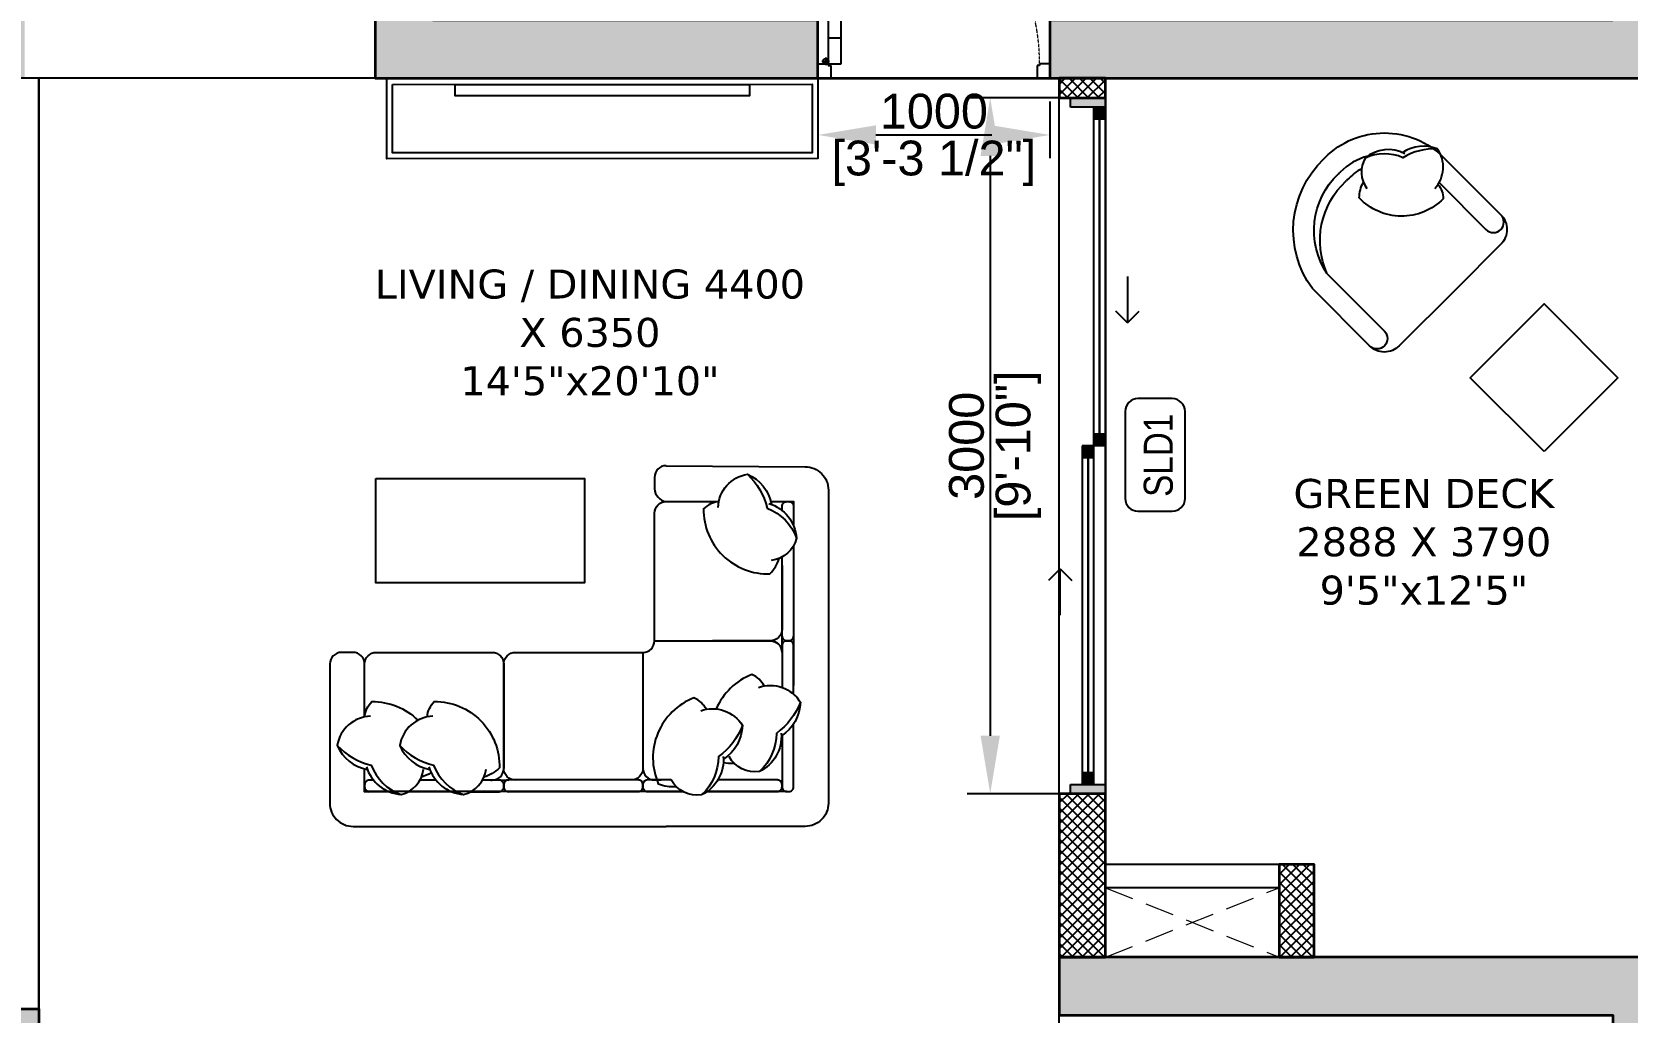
# Model space of a CAD drawing. Header units: millimetres. Extents: x 94643 to 134206, y 115494 to 180803.
# Drawn here: x 121008 to 127887, y 167466 to 171692 of the extents above; entities that cross this region are included whole.
import ezdxf
from ezdxf.enums import TextEntityAlignment as Align

# ---------------------------------------------------------------- set-up
doc = ezdxf.new("R2010")
doc.units = ezdxf.units.MM
doc.linetypes.add('( Hidden )', pattern=[0.375, 0.25, -0.125])
doc.linetypes.add('3BHK  WEST_UN-2$0$DASHED', pattern=[0.75, 0.5, -0.25])
for name, color, linetype in [('A-1S Sofa', 253, 'Continuous'), ('A-4S Sofa', 253, 'Continuous'), ('A-Dimensions', 4, 'Continuous'), ('A-Door', 11, 'Continuous'), ('A-Door Line', 8, 'Continuous'), ('A-Hatch', 252, 'Continuous'), ('A-Room Boundary', 44, 'Continuous'), ('A-Shaft Line', 253, 'Continuous'), ('A-Shaft Wall', 253, 'Continuous'), ('A-Sofa Center  Table', 253, 'Continuous'), ('A-Text Main', 44, 'Continuous'), ('A-TV', 253, 'Continuous'), ('A-TV Unit', 252, 'Continuous')]:
    doc.layers.add(name, color=color, linetype=linetype)
doc.layers.add('A-Wall', color=240, linetype='Continuous', lineweight=35)
doc.styles.add('2024-08-29_TOWER-A$0$simplex-0.8', font='simplex.shx', dxfattribs={"width": 0.8})
doc.styles.add('3BHK  WEST_UN-2$0$grid_text', font='verdana.ttf')
doc.styles.add('ARIAL', font='ARIALN.TTF')
doc.styles.add('S', font='arial.ttf', dxfattribs={"height": 150})
doc.dimstyles.new('DIMSMALL', dxfattribs={"dimtxt": 150, "dimasz": 250, "dimexe": 100, "dimexo": 100, "dimgap": 25, "dimtad": 1, "dimdec": 0, "dimzin": 0, "dimdsep": 46, "dimtxsty": 'S', "dimcen": 0, "dimdle": 100, "dimclrd": 8, "dimclre": 8, "dimclrt": 256, "dimazin": 0, "dimtfac": 1, "dimtdec": 0, "dimtix": 1, "dimtmove": 0, "dimatfit": 3, "dimldrblk": '12_DatumFilled', "dimfxl": 1, "dimtolj": 1, "dimtzin": 0, "dimlwd": -1, "dimlwe": -1, "dimarcsym": 1})

# ---------------------------------------------------------------- blocks, each defined once
blk = doc.blocks.new('*D265')
at = {"layer": 'A-Dimensions', "color": 8, "transparency": 16777216}
for p, q in [((125537.4, 171407.7), (125040.5, 171407.7)), ((125140.5, 171157.7), (125140.5, 168657.7)), ((125537.4, 168407.7), (125040.5, 168407.7))]:
    blk.add_line(p, q, dxfattribs=at)
for points in [[(125098.8, 171157.7), (125182.1, 171157.7), (125140.5, 171407.7)], [(125098.8, 168657.7), (125182.1, 168657.7), (125140.5, 168407.7)]]:
    blk.add_solid(points, dxfattribs=at)
at = {"layer": 'Defpoints', "color": 0, "transparency": 16777216}
for p in [(125637.4, 171407.7), (125140.5, 168407.7), (125637.4, 168407.7)]:
    blk.add_point(p, dxfattribs=at)
at = {"layer": 'A-Dimensions', "lineweight": 30, "transparency": 16777216, "char_height": 150, "attachment_point": 5, "rotation": 90, "style": 'S'}
for s, insert in [('\\A1;[9\'-10"]', (125261.6, 169907.7)), ('\\A1;3000', (125038.8, 169907.7))]:
    blk.add_mtext(s, dxfattribs=dict(at, insert=insert))
blk = doc.blocks.new('12_DatumFilled')
at = {"color": 8, "linetype": 'ByBlock'}
blk.add_solid([(0, 0.577), (-1, 0), (0, -0.577)], dxfattribs=at)
blk = doc.blocks.new('*D266')
at = {"layer": 'A-Dimensions', "color": 8, "transparency": 16777216}
for p, q in [((124397.8, 171391.5), (124397.8, 171147.9)), ((125397.4, 171391.5), (125397.4, 171147.9)), ((124647.8, 171247.9), (125147.4, 171247.9))]:
    blk.add_line(p, q, dxfattribs=at)
for points in [[(124647.8, 171289.6), (124647.8, 171206.3), (124397.8, 171247.9)], [(125147.4, 171289.6), (125147.4, 171206.3), (125397.4, 171247.9)]]:
    blk.add_solid(points, dxfattribs=at)
at = {"layer": 'Defpoints', "color": 0, "transparency": 16777216}
for p in [(124397.8, 171491.5), (125397.4, 171491.5), (125397.4, 171247.9)]:
    blk.add_point(p, dxfattribs=at)
at = {"layer": 'A-Dimensions', "lineweight": 30, "transparency": 16777216, "char_height": 150, "attachment_point": 5, "style": 'S'}
for s, insert in [('\\A1;1000', (124897.6, 171349.5)), ('\\A1;[3\'-3 1/2"]', (124897.6, 171125.8))]:
    blk.add_mtext(s, dxfattribs=dict(at, insert=insert))
blk = doc.blocks.new('3BHK  WEST_UN-2$0$A$C8a0db919')
at = {"layer": 'A-4S Sofa'}
for points in [[(1450, 1554.8, 0.414214), (1400, 1504.8), (1400, 1454.8, 0.351113), (1450, 1400), (1677.5, 1400)], [(1450, 1554.8), (2050, 1550, -0.414214), (2150, 1450), (2150, 100, -0.414214), (2050, 0), (1450, 0)], [(1674.4, 1374.9, -0.356772), (1800.5, 1518.2, -0.249542), (1904.3, 1388.4, 9.61688)], [(1800.5, 1518.2, -0.14773), (1886.4, 1372, -0.213343), (2012.4, 1243.1, -0.178662)], [(750, 419.6), (750, 700, -0.414214), (800, 750), (1350, 750, 0.414214), (1400, 800), (1400, 1350, -0.414214), (1450, 1400), (1450, 1400)], [(1677.5, 1400.1, 0.165541), (1611.4, 1369.2, 0.425989), (1897.9, 1088.4, 0.121523), (1937.3, 1155, -7.115464)], [(1893.3, 1392.2, -0.306663), (2012.4, 1243.1, -0.30633), (1903.6, 1145.7, 0.872847)], [(1950, 1361.8), (1950, 1380, -0.414214), (1970, 1400), (1980, 1400, -0.414214), (2000, 1380)], [(2000, 1211.6), (2000, 820, -0.414214), (1980, 800), (1970, 800, -0.414214), (1950, 820), (1950, 1161.3, -0.414214)], [(1950, 1125), (1950, 850, -0.414214), (1900, 800), (1650, 800)], [(1400, 800), (1900, 800, -0.414214), (1950, 750), (1950, 625.6)], [(1950, 750, 0.414214), (1900, 800)], [(2000, 569.7), (2000, 780, 0.414214), (1980, 800), (1970, 800, 0.414214), (1950, 780), (1950, 599.1)], [(150, 572.5), (150, 700, 0.414214), (100, 750), (50, 750, 0.414214), (0, 700)], [(0, 700), (0, 100, 0.414214), (100, 0), (1450, 0)], [(150, 472.9), (150, 700, -0.414214), (200, 750), (700, 750, -0.414214), (750, 700), (750, 249.5)], [(1350, 750), (1350, 250, 0.414214), (1400, 200), (1429.1, 200)], [(1873.5, 605.2, 0.165541), (1820.2, 655, 0.200231), (1666, 506.3, 0.121523)], [(1623.6, 504.8, 0.165541), (1570.3, 554.5, 0.425989), (1416.5, 184, 0.121523), (1493.1, 172.3, -7.115464)], [(1849, 598.6, -0.356772), (2028.9, 535.1, -0.249542), (1947.2, 390.3, 9.61688)], [(149.9, 472, -0.165541), (180.8, 538, -0.200231), (379.3, 457.6, -0.121523)], [(419.2, 472, -0.165541), (450.2, 538, -0.425989), (731, 251.6, -0.121523), (664.3, 212.1, 7.115464)], [(1599.1, 498.2, -0.356772), (1779, 434.7, -0.249542), (1697.3, 289.9, 9.61688)], [(2028.9, 535.1, -0.14773), (1925.4, 400.9, -0.213343), (1852.7, 235.9, -0.178662)], [(175.1, 475, 0.356772), (31.8, 349, 0.249542), (161.6, 245.1, -9.61688)], [(444.4, 475, 0.356772), (301.2, 349, 0.249542), (431, 245.1, -9.61688)], [(694, 199.5), (700, 199.5, 0.414214), (750, 249.5), (750, 474.7)], [(1779, 434.7, -0.14773), (1675.5, 300.5, -0.213343), (1602.8, 135.4, -0.178662)], [(1950, 392.2), (1950, 170, 0.414214), (1970, 150), (1980, 150, 0.414214), (2000, 170), (2000, 442.5)], [(31.8, 349, 0.14773), (178, 263.1, 0.213343), (306.9, 137, 0.178662)], [(301.2, 349, 0.14773), (447.3, 263.1, 0.213343), (576.2, 137, 0.178662)], [(1946.7, 402.1, -0.306663), (1852.7, 235.9, -0.30633), (1721.7, 300.5, 0.872847)], [(1696.7, 301.6, -0.306663), (1602.8, 135.4, -0.30633), (1471.8, 200.1, 0.872847)], [(1696.8, 275.2, 0.071865), (1743, 272.7, -7.115464)], [(255.2, 149.5), (150, 149.5), (150, 247.7, 0.414214)], [(157.8, 256.2, 0.306663), (306.9, 137, 0.30633), (404.3, 245.9, -0.872847)], [(436.9, 231.7, -0.071865), (395, 212.1, 7.115464)], [(427.1, 256.2, 0.306663), (576.2, 137, 0.30633), (673.7, 245.9, -0.872847)], [(800, 199.5, -0.414214), (750, 249.5)], [(1350, 250), (1350, 250, -0.414214), (1300, 200), (1183.2, 200)], [(188.2, 199.5), (170, 199.5, 0.414214), (150, 179.5), (150, 169.5, 0.414214), (170, 149.5)], [(457.5, 199.5), (388.7, 199.5, 0.414214)], [(607.7, 149.5), (730, 149.5, 0.414214), (750, 169.5), (750, 179.5, 0.414214), (730, 199.5), (658.1, 199.5, 0.414214)], [(1471.9, 200), (1370, 200, 0.414214), (1350, 180), (1350, 170, 0.414214), (1370, 150), (1523, 150)], [(1626.9, 150), (1930, 150, 0.414214), (1950, 170), (1950, 180, 0.414214), (1930, 200), (1672.8, 200)]]:
    blk.add_lwpolyline(points, format="xyb", dxfattribs=at)
for points in [[(1901.7, 1400), (2000, 1400), (2000, 1294.8)], [(2000, 1211.6), (2000, 607.7)], [(1921.2, 352.2), (1920.6, 353.8)], [(1523, 150), (150, 150)], [(524.5, 149.5), (338.4, 149.5)], [(1970, 150), (1626.9, 150)]]:
    blk.add_lwpolyline(points, dxfattribs=at)
for points in [[(2000, 820), (2000, 780, 0.414214), (1980, 800), (1970, 800, 0.414214), (1950, 780), (1950, 820, 0.414214), (1970, 800), (1980, 800, 0.414214)], [(730, 200), (770, 199.5, 0.414214), (750, 179.5), (750, 169.5, 0.414214), (770, 149.5), (730, 150, 0.414214), (750, 170), (750, 180, 0.414214)], [(1330, 200), (770, 200, 0.414214), (750, 180), (750, 170, 0.414214), (770, 150), (1330, 150, 0.414214), (1350, 170), (1350, 180, 0.414214)]]:
    blk.add_lwpolyline(points, format="xyb", close=True, dxfattribs=at)
blk = doc.blocks.new('A$Ccfbdbe87')
at = {"layer": 'A-Door'}
for p, q in [((99.9, 973.1), (44.4, 973.1)), ((44.4, 973.1), (44.4, 62.5)), ((99.9, 62.5), (99.9, 973.1)), ((5.6, 895.4), (44.4, 895.4)), ((5.6, 895.4), (5.6, 806.5)), ((16.7, 806.5), (24.9, 895.4)), ((138.8, 895.4), (99.9, 895.4)), ((127.7, 806.5), (119.5, 895.4)), ((138.8, 895.4), (138.8, 806.5)), ((23.3, 878.7), (44.4, 878.7)), ((99.9, 862), (44.4, 862)), ((121, 878.7), (99.9, 878.7)), ((5.6, 806.5), (16.7, 806.5)), ((138.8, 806.5), (127.7, 806.5)), ((99.9, 173.5), (44.4, 173.5)), ((16.7, 73.6), (50, 73.6)), ((33.3, 90.2), (33.3, 56.9)), ((0, 0), (0, 62.5)), ((0, 62.5), (44.4, 62.5)), ((55.5, 0), (0, 0)), ((44.4, 62.5), (99.9, 62.5)), ((44.4, 62.5), (44.4, 55.5)), ((44.4, 55.5), (55.5, 55.5)), ((55.5, 55.5), (55.5, 0)), ((99.9, 62.5), (99.9, 62.5)), ((944.5, 55.5), (944.5, 0)), ((955.6, 55.5), (944.5, 55.5)), ((944.5, 0), (1000, 0)), ((1000, 62.5), (955.6, 62.5)), ((955.6, 62.5), (955.6, 55.5)), ((1000, 0), (1000, 62.5))]:
    blk.add_line(p, q, dxfattribs=at)
blk.add_circle((33.3, 73.6), 11.1, dxfattribs=at)
at = {"layer": 'A-Door', "linetype": '3BHK  WEST_UN-2$0$DASHED', "lineweight": 0}
blk.add_arc((41.8, 61.2), 913.8, 0.08223, 86.3506, dxfattribs=at)
blk = doc.blocks.new('A$C8b2f540c')
at = {"layer": 'A-Door', "linetype": 'Continuous'}
for points in [[(50, 3000), (50, 2960), (200, 2960), (200, 3000)], [(200, 2960), (150, 2960), (150, 2910), (200, 2910)], [(150, 1500), (200, 1500), (200, 1550), (150, 1550)], [(100, 1500), (100, 1450), (150, 1450), (150, 1500)], [(150, 40), (150, 90), (100, 90), (100, 40)], [(50, 40), (50, 0), (200, 0), (200, 40)]]:
    blk.add_hatch(color=256, dxfattribs=at).paths.add_polyline_path(points)
for p, q in [((50, 3000), (0, 3000)), ((0, 0), (0, 3000)), ((50, 3000), (0, 3000)), ((200, 3000), (50, 3000)), ((50, 3000), (200, 3000)), ((50, 2960), (50, 3000)), ((200, 3000), (50, 3000)), ((200, 3000), (50, 3000)), ((200, 2960), (50, 2960)), ((150, 2910), (150, 2960)), ((150, 2960), (200, 2960)), ((200, 0), (200, 3000)), ((200, 3000), (200, 2960)), ((200, 2960), (200, 2910)), ((200, 2910), (150, 2910)), ((175, 2910), (175, 1550)), ((295, 2230), (295, 2030)), ((295, 2030), (245, 2080)), ((295, 2030), (345, 2080)), ((150, 1500), (150, 1550)), ((150, 1550), (200, 1550)), ((200, 1550), (200, 1500)), ((100, 1500), (100, 1450)), ((150, 1500), (100, 1500)), ((100, 1450), (150, 1450)), ((125, 90), (125, 1450)), ((200, 1500), (150, 1500)), ((150, 1450), (150, 1500)), ((5, 970), (-45, 920)), ((5, 770), (5, 970)), ((5, 970), (55, 920)), ((150, 90), (100, 90)), ((100, 90), (100, 40)), ((150, 40), (150, 90)), ((50, 0), (0, 0)), ((50, 0), (0, 0)), ((50, 40), (200, 40)), ((50, 0), (50, 40)), ((200, 0), (50, 0)), ((200, 0), (50, 0)), ((200, 0), (50, 0)), ((200, 0), (50, 0)), ((100, 40), (150, 40)), ((200, 40), (200, 0))]:
    blk.add_line(p, q, dxfattribs=at)
at = {"layer": 'A-Door', "linetype": 'Continuous', "flags": 128}
for points in [[(175, 2910), (175, 1550), (150, 1550), (150, 2910)], [(200, 2910), (200, 1550), (175, 1550), (175, 2910)], [(125, 90), (125, 1450), (100, 1450), (100, 90)], [(150, 90), (150, 1450), (125, 1450), (125, 90)]]:
    blk.add_lwpolyline(points, close=True, dxfattribs=at)
blk = doc.blocks.new('2024-08-29_TOWER-A$0$WNTG')
at = {"layer": 'A-Text Main'}
blk.add_lwpolyline([(-187.8, 246.2), (187.8, 246.2, -0.414214), (242.8, 191.2), (242.8, 43.3, -0.414214), (187.8, -11.7), (-187.8, -11.7, -0.414214), (-242.8, 43.3), (-242.8, 191.2, -0.414214)], format="xyb", close=True, dxfattribs=at)
at = {"layer": 'A-Text Main', "style": '2024-08-29_TOWER-A$0$simplex-0.8', "width": 0.8}
blk.add_attdef('WNTG', text='', height=150, dxfattribs=at).set_placement((-1.6, 43), align=Align.CENTER)
blk = doc.blocks.new('A$C59fceabc')
at = {"layer": 'A-Sofa Center  Table', "linetype": 'Continuous'}
blk.add_lwpolyline([(0, 0), (0, 900), (450, 900), (450, 0)], close=True, dxfattribs=at)
blk = doc.blocks.new('3.5BHK EAST-UN-5$0$2024-08-29_TOWER-A$0$TV FG')
at = {"layer": 'A-TV'}
blk.add_lwpolyline([(-635, -25), (635, -25), (635, -75), (-635, -75)], close=True, dxfattribs=at)
blk = doc.blocks.new('3BHK  WEST_UN-3$0$A$Ce69b8bcf')
at = {"layer": 'A-1S Sofa'}
for points in [[(800.1, 434.8), (800.1, 90.2, -0.414214), (709.9, 0), (360.8, 0, -0.376272), (0.1, 430.3), (0.1, 434.8), (0.1, 439.3, -0.414214), (360.8, 800), (709.9, 800, -0.414214), (800.1, 709.8), (800.1, 434.8)], [(315.3, 807.4, 0.14773), (237.8, 675.6, 0.213343), (124.1, 559.4, 0.178662)], [(428.9, 678.2, 0.356772), (315.3, 807.4, 0.249542), (221.6, 690.3, -9.61688)], [(424, 709.8), (709.9, 709.8, 0.414214), (755, 754.9), (755, 754.9, 0.414214), (709.9, 800)], [(231.6, 693.8, 0.306663), (124.1, 559.4, 0.30633), (222.3, 471.5, -0.872847)], [(426.1, 700.9, -0.165541), (485.7, 673, -0.425989), (227.4, 419.8, -0.121523), (191.8, 479.9, 7.115464)], [(125.9, 573.6, 0.130591), (90.3, 439.3), (90.3, 434.8)], [(145.1, 516.2, 0.072384), (135.4, 439.3), (135.4, 434.8)], [(360.8, 90.2, -0.364589), (90.3, 430.3), (90.3, 434.8)], [(360.8, 90.2, -0.321599), (135.4, 430.3), (135.4, 434.8)], [(360.8, 90.2), (709.9, 90.2, -0.414214), (755, 45.1), (755, 45.1, -0.414214), (709.9, 0)]]:
    blk.add_lwpolyline(points, format="xyb", dxfattribs=at)
blk = doc.blocks.new('A$C0c66614e')
at = {"layer": 'A-Sofa Center  Table', "linetype": 'Continuous'}
blk.add_lwpolyline([(0, 0), (450, 0), (450, 450), (0, 450)], close=True, dxfattribs=at)
blk = doc.blocks.new('Unit-2')
at = {"layer": 'A-Hatch', "linetype": 'Continuous'}
h = blk.add_hatch(color=256, dxfattribs=at)
h.dxf.hatch_style = 1
h.paths.add_polyline_path([(-11112.5, 9544.7), (-7098, 9544.7), (-7098, 9794.7), (-11114.6, 9794.7), (-11114.6, 14070.1), (-10547.6, 14070.1), (-10547.6, 14320.1), (-11364.6, 14320.1), (-11364.6, 9197), (-11112.5, 9197)])
h.paths.add_polyline_path([(-5337.6, 13970.8), (-5337.6, 14320.1), (-7197.6, 14320.1), (-7197.6, 14070.1), (-5587.6, 14070.1), (-5587.6, 13970.8)])
h.paths.add_polyline_path([(-3677.6, 14320.1), (-3927.6, 14320.1), (-3927.6, 12653), (-3677.6, 12653), (-3677.6, 14070.1), (-1999.9, 14070.1), (-1999.9, 14320.1)])
h.paths.add_polyline_path([(-5587.6, 13220.8), (-5587.6, 9544.7), (-3677.6, 9544.7), (-3677.6, 9794.7), (-5337.6, 9794.7), (-5337.6, 13220.8)])
h.paths.add_polyline_path([(-250, 9794.7), (-2678, 9794.7), (-2678, 9544.7), (0, 9544.7), (0, 13220.1), (-250, 13220.1)])
h.paths.add_polyline_path([(0, 5755), (-2638, 5755), (-2638, 5505), (-250, 5505), (-250, 0), (0, 0)])
h.paths.add_polyline_path([(-3739.6, 250), (-3739.6, 3195), (-5623.6, 3195), (-5623.6, 2995), (-3939.6, 2995), (-3939.6, 250), (-4565.1, 250), (-4565.1, 0), (-3289.6, 0), (-3289.6, 250)])
h.paths.add_polyline_path([(-7037.6, 1729.3), (-7037.6, 3735), (-7237.6, 3735), (-7237.6, 1729.3)], flags=17)
h.paths.add_polyline_path([(-11114.6, 5532), (-7037.6, 5532), (-7037.6, 4735), (-7237.6, 4735), (-7237.6, 5332), (-11114.6, 5332), (-11114.6, 250), (-8334.7, 250), (-8334.7, 0), (-11364.6, 0), (-11364.6, 7997), (-11114.6, 7997)])
h.paths.add_polyline_path([(-7234.7, 0), (-5315.1, 0), (-5315.1, 250), (-5523.6, 250), (-5523.6, 962.8), (-5623.6, 962.8), (-5623.6, 250), (-7234.7, 250)])
h = blk.add_hatch(dxfattribs=at)
h.set_pattern_fill('ANSI37', color=256, scale=10)
h.set_pattern_definition([(45, (-11364.6, -0.0002), (-22.45064, 22.45064), []), (135, (-11364.6, -0.0002), (-22.45064, -22.45064), [])])
h.paths.add_polyline_path([(-5587.6, 11294.7), (-5587.6, 11394.7), (-7097.6, 11394.7), (-7097.6, 12377.3), (-7197.6, 12377.3), (-7197.6, 10794.7), (-7097.6, 10794.7), (-7097.6, 11294.7)])
h.paths.add_polyline_path([(-7097.6, 14070.1), (-7097.6, 13227.3), (-7197.6, 13227.3), (-7197.6, 14070.1)])
h.paths.add_polyline_path([(-3677.6, 12653), (-3777.6, 12653), (-3777.6, 11544.2), (-3677.6, 11544.2)])
h.paths.add_polyline_path([(-3677.6, 9794.7), (-3677.6, 10694.2), (-3777.6, 10694.2), (-3777.6, 9794.7)])
h.paths.add_polyline_path([(-2438, 5755), (-2438, 6460.1), (-2638, 6460.1), (-2638, 5755)])
h.paths.add_polyline_path([(-1538.4, 5755), (-1538.4, 6155), (-1688.4, 6155), (-1688.4, 5755)])
h.paths.add_polyline_path([(-2638, 9544.7), (-2638, 9460.1), (-2438, 9460.1), (-2438, 9544.7)])
h.paths.add_polyline_path([(-7037.6, 2495.3), (-5623.6, 2495.3), (-5623.6, 2596), (-7037.6, 2596)])
h.paths.add_polyline_path([(-5623.6, 2995), (-5523.6, 2995), (-5523.6, 1812.8), (-5623.6, 1812.8)])
h.paths.add_polyline_path([(-2289.6, 1975), (-1539.6, 1975), (-1539.6, 1775), (-2289.6, 1775)])
h.paths.add_polyline_path([(-3739.6, 1775), (-3289.6, 1775), (-3289.6, 1975), (-3739.6, 1975)])
h.paths.add_polyline_path([(-250, 1975), (-250, 1775), (-539.6, 1775), (-539.6, 1975)])
at = {"layer": 'A-Door Line', "linetype": 'Continuous'}
blk.add_lwpolyline([(-3677.6, 9544), (-2677.6, 9544)], dxfattribs=at)
at = {"layer": 'A-Room Boundary', "linetype": 'Continuous'}
for points in [[(-11114.6, 5532), (-7037.6, 5532), (-7037.6, 9544.7), (-11114.6, 9544.7)], [(-7037.6, 3195), (-2638, 3195), (-2638, 9544.7), (-7037.6, 9544.7)], [(-2438, 5755), (450, 5755), (450, 9544.7), (-2438, 9544.7)]]:
    blk.add_lwpolyline(points, close=True, dxfattribs=at)
at = {"layer": 'A-Shaft Line', "linetype": '( Hidden )', "lineweight": 0, "ltscale": 500}
for points in [[(-2438, 5755), (-1688.4, 6055)], [(-2438, 6055), (-1688.4, 5755)]]:
    blk.add_lwpolyline(points, dxfattribs=at)
at = {"layer": 'A-Shaft Wall', "linetype": 'Continuous'}
for p, q in [((-1688.4, 6155), (-2438, 6155)), ((-1688.4, 6055), (-2438, 6055))]:
    blk.add_line(p, q, dxfattribs=at)
at = {"layer": 'A-TV Unit', "ltscale": 600}
for points in [[(-5537.6, 9544), (-3677.6, 9544), (-3677.6, 9199), (-5537.6, 9198.1)], [(-5512.6, 9518.1), (-3702.6, 9519), (-3702.6, 9224), (-5512.6, 9223.1)]]:
    blk.add_lwpolyline(points, close=True, dxfattribs=at)
at = {"layer": 'A-Wall'}
for points in [[(-5587.6, 13220.8), (-5587.6, 9544.7), (-3677.6, 9544.7), (-3677.6, 9794.7), (-5337.6, 9794.7), (-5337.6, 13220.8)], [(-250, 9794.7), (-2678, 9794.7), (-2678, 9544.7), (0, 9544.7), (0, 13220.1), (-250, 13220.1)], [(-2638, 9544.7), (-2638, 9460.1), (-2438, 9460.1), (-2438, 9544.7)], [(-11114.6, 5532), (-7037.6, 5532), (-7037.6, 4735), (-7237.6, 4735), (-7237.6, 5332), (-11114.6, 5332), (-11114.6, 250), (-8334.7, 250), (-8334.7, 0), (-11364.6, 0), (-11364.6, 7997), (-11114.6, 7997)], [(-2438, 5755), (-2438, 6460.1), (-2638, 6460.1), (-2638, 5755)], [(-1538.4, 5755), (-1538.4, 6155), (-1688.4, 6155), (-1688.4, 5755)], [(0, 5755), (-2638, 5755), (-2638, 5505), (-250, 5505), (-250, 0), (0, 0)]]:
    blk.add_lwpolyline(points, close=True, dxfattribs=at)
at = {"layer": 'A-1S Sofa', "ltscale": 600, "rotation": 314.9999999213227}
blk.add_blockref('3BHK  WEST_UN-3$0$A$Ce69b8bcf', (-1800.8, 8892.9), dxfattribs=at)
at = {"layer": 'A-4S Sofa', "ltscale": 600}
blk.add_blockref('3BHK  WEST_UN-2$0$A$C8a0db919', (-5782.6, 6319.4), dxfattribs=at)
at = {"layer": 'A-Door', "linetype": 'Continuous'}
for name, p in [('A$Ccfbdbe87', (-3677.6, 9544.7)), ('A$C8b2f540c', (-2638, 6460.1))]:
    blk.add_blockref(name, p, dxfattribs=at)
at = {"layer": 'A-Sofa Center  Table', "linetype": 'Continuous', "xscale": -1, "rotation": 314.9999999996934}
blk.add_blockref('A$C0c66614e', (-546.6, 7935.4), dxfattribs=at)
at = {"layer": 'A-Sofa Center  Table', "linetype": 'Continuous', "rotation": 270}
blk.add_blockref('A$C59fceabc', (-5584.7, 7819.4), dxfattribs=at)
at = {"layer": 'A-Text Main'}
ref = blk.add_blockref('2024-08-29_TOWER-A$0$WNTG', (-2341.1, 7920.8), dxfattribs=dict(at, xscale=-1, rotation=270))
ref.add_attrib('WNTG', 'SLD1', dxfattribs={"height": 125, "rotation": 90, "style": 'ARIAL'}).set_placement((-2147.7, 7919.2), align=Align.CENTER)
at = {"layer": 'A-TV', "ltscale": 600}
blk.add_blockref('3.5BHK EAST-UN-5$0$2024-08-29_TOWER-A$0$TV FG', (-4607.6, 9543.6), dxfattribs=at)
at = {"layer": 'A-Text Main', "linetype": 'Continuous', "char_height": 125, "attachment_point": 5, "style": '3BHK  WEST_UN-2$0$grid_text'}
for s, insert, width in [('LIVING / DINING 4400 X 6350\\P14\'5"x20\'10"', (-4661.2, 8448.1, 0), 1901.456), ('GREEN DECK\\P2888 X 3790\\P9\'5"x12\'5"', (-1065, 7545.2, 0), 1453.819)]:
    blk.add_mtext(s, dxfattribs=dict(at, insert=insert, width=width))

msp = doc.modelspace()

# ---------------------------------------------------------------- dimensions: what is measured, and where the dimension line sits
at = {"layer": 'A-Dimensions', "lineweight": 30}
dim = msp.add_linear_dim(base=(125397.4, 171247.9), p1=(124397.8, 171491.5), p2=(125397.4, 171491.5), dimstyle='DIMSMALL', override={"dimpost": '\\X'}, dxfattribs=at)
dim.commit()
dim.dimension.update_dxf_attribs({"geometry": '*D266', "text_midpoint": (124897.6, 171247.9)})
dim = msp.add_linear_dim(base=(125140.5, 168407.7), p1=(125637.4, 171407.7), p2=(125637.4, 168407.7), angle=90, dimstyle='DIMSMALL', override={"dimpost": '\\X'}, dxfattribs=at)
dim.commit()
dim.dimension.update_dxf_attribs({"geometry": '*D265', "text_midpoint": (125140.5, 169907.7)})

# ---------------------------------------------------------------- next in the draw order: block references
at = {"linetype": 'Continuous'}
msp.add_blockref('Unit-2', (128075.4, 161947.5), dxfattribs=at)

doc.saveas('drawing.dxf')
